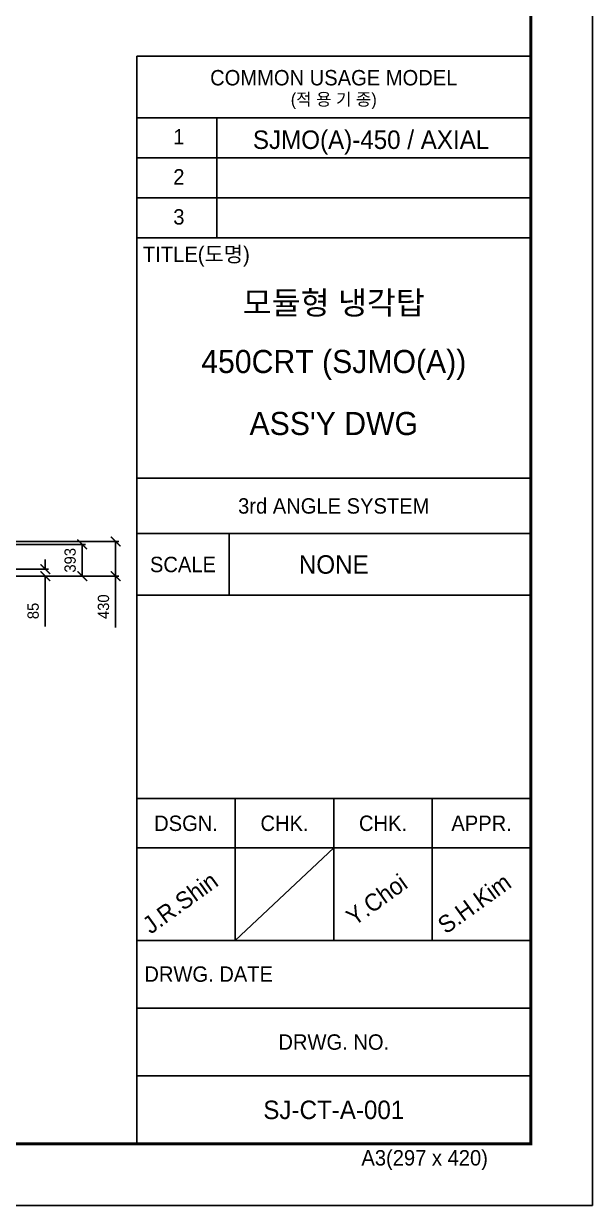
# Model space of a CAD drawing. Header units: millimetres. Extents: x 2408 to 34521, y 2746 to 25454.
# Drawn here: x 27458 to 34521, y 2746 to 17409 of the extents above; entities that cross this region are included whole.
import ezdxf
from ezdxf.enums import TextEntityAlignment as Align

# ---------------------------------------------------------------- set-up
doc = ezdxf.new("R2010")
doc.units = ezdxf.units.MM
for name, color, linetype in [('냉각탑_dim', 1, 'Continuous'), ('냉각탑_form', 1, 'Continuous'), ('냉각탑_text', 3, 'Continuous')]:
    doc.layers.add(name, color=color, linetype=linetype)
doc.styles.add('HY울릉도L', font='')
doc.styles.add('돋움', font='Dotum.ttf')
doc.styles.get('HY울릉도L').set_extended_font_data('HY울릉도L')
doc.dimstyles.new('성지DIM', dxfattribs={"dimtxt": 3.5, "dimasz": 3, "dimexe": 1, "dimexo": 2.5, "dimgap": 2, "dimtad": 1, "dimdec": 0, "dimzin": 3, "dimdsep": 46, "dimtxsty": 'HY울릉도L', "dimblk": 'ARCHTICK', "dimcen": -2, "dimclrd": 256, "dimclre": 256, "dimclrt": 7, "dimadec": 0, "dimazin": 0, "dimtfac": 1, "dimtdec": 0, "dimtofl": 0, "dimtmove": 0, "dimatfit": 3, "dimfxl": 1, "dimtolj": 1, "dimtzin": 0, "dimlwe": -1, "dimarcsym": 0})

# ---------------------------------------------------------------- blocks, each defined once
blk = doc.blocks.new('냉각탑form')
at = {"layer": 'Defpoints'}
blk.add_lwpolyline([(0, 297.07), (420.1, 297.07), (420.1, 0), (0, 0)], close=True, dxfattribs=at)
at = {"layer": '냉각탑_form'}
for p, q in [((346.08, 186.55), (346.08, 10)), ((346.08, 186.55), (410.1, 186.55)), ((346.08, 186.55), (410.1, 186.55)), ((346.08, 176.54), (410.1, 176.54)), ((359.09, 176.54), (359.09, 157.04)), ((346.08, 170.04), (410.1, 170.04)), ((346.08, 163.54), (410.1, 163.54)), ((346.08, 157.04), (410.1, 157.04)), ((346.08, 157.04), (410.1, 157.04)), ((346.08, 118.03), (410.1, 118.03)), ((346.08, 109.03), (410.1, 109.03)), ((361.09, 109.03), (361.09, 99.02)), ((346.08, 99.02), (410.1, 99.02)), ((346.08, 66.02), (410.1, 66.02)), ((362.09, 66.02), (362.09, 43.01)), ((378.09, 66.02), (378.09, 43.01)), ((394.1, 66.02), (394.1, 43.01)), ((346.08, 58.01), (410.1, 58.01)), ((378.09, 58.01), (362.09, 43.01)), ((346.08, 43.01), (410.1, 43.01)), ((346.08, 32.01), (410.1, 32.01)), ((346.08, 21.01), (410.1, 21.01))]:
    blk.add_line(p, q, dxfattribs=at)
at = {"layer": '냉각탑_form', "const_width": 0.5}
blk.add_lwpolyline([(10, 287.07), (10, 10), (410.1, 10), (410.1, 287.07)], close=True, dxfattribs=at)
at = {"layer": '냉각탑_form', "style": '돋움'}
for s, height, p in [('COMMON USAGE MODEL', 2.5006, (378.09, 183.04)), ('(적 용 기 종)', 2, (378.09, 179.54)), ('3rd ANGLE SYSTEM', 2.5006, (378.09, 113.53)), ('SCALE', 2.501, (353.59, 104.03)), ('DSGN.', 2.501, (354.09, 62.02)), ('CHK.', 2.501, (370.09, 62.02)), ('CHK.', 2.501, (386.09, 62.02)), ('APPR.', 2.501, (402.1, 62.02)), ('DRWG. NO.', 2.501, (378.09, 26.51))]:
    blk.add_text(s, height=height, dxfattribs=at).set_placement(p, align=Align.MIDDLE_CENTER)
for s, height, p in [('1', 2.5, (352.02, 172.2)), ('2', 2.5, (352.02, 165.7)), ('3', 2.5, (352.02, 159.2)), ('TITLE(도명)', 2.501, (347.09, 153.14)), ('DRWG. DATE', 2.501, (347.32, 36.29)), ('A3(297 x 420)', 2.5006, (382.58, 6.47))]:
    blk.add_text(s, height=height, dxfattribs=at).set_placement(p)
blk = doc.blocks.new('_ArchTick')
at = {"color": 0, "linetype": 'ByBlock', "const_width": 0.15}
blk.add_lwpolyline([(-0.5, -0.5), (0.5, 0.5)], dxfattribs=at)
blk = doc.blocks.new('*D274')
at = {"layer": 'Defpoints', "color": 0, "transparency": 16777216}
for p in [(26489, 10639), (26939, 10554), (27727, 10554)]:
    blk.add_point(p, dxfattribs=at)
at = {"layer": '냉각탑_dim', "lineweight": -2, "transparency": 16777216}
for p, q in [((27727, 10639), (27727, 10759)), ((27727, 10554), (27727, 9927))]:
    blk.add_line(p, q, dxfattribs=at)
at = {"layer": '냉각탑_dim', "transparency": 16777216}
for p, q in [((26589, 10639), (27767, 10639)), ((27039, 10554), (27767, 10554))]:
    blk.add_line(p, q, dxfattribs=at)
at = {"layer": '냉각탑_dim', "lineweight": -2, "transparency": 16777216, "xscale": 120, "yscale": 120, "zscale": 120}
for p, rotation in [((27727, 10639), 270), ((27727, 10554), 90)]:
    blk.add_blockref('_ArchTick', p, dxfattribs=dict(at, rotation=rotation))
at = {"layer": '냉각탑_dim', "color": 7, "transparency": 16777216, "insert": (27577, 10121), "char_height": 140, "attachment_point": 5, "rotation": 90, "style": 'HY울릉도L'}
blk.add_mtext('\\A1;85', dxfattribs=at)
blk = doc.blocks.new('*D275')
at = {"layer": 'Defpoints', "color": 0, "transparency": 16777216}
for p in [(26490, 10947), (28186, 10947), (26939, 10554)]:
    blk.add_point(p, dxfattribs=at)
at = {"layer": '냉각탑_dim', "transparency": 16777216}
for p, q in [((26590, 10947), (28226, 10947)), ((27039, 10554), (28226, 10554))]:
    blk.add_line(p, q, dxfattribs=at)
at = {"layer": '냉각탑_dim', "lineweight": -2, "transparency": 16777216}
blk.add_line((28186, 10554), (28186, 10947), dxfattribs=at)
at = {"layer": '냉각탑_dim', "lineweight": -2, "transparency": 16777216, "xscale": 120, "yscale": 120, "zscale": 120}
for p, rotation in [((28186, 10947), 90), ((28186, 10554), 270)]:
    blk.add_blockref('_ArchTick', p, dxfattribs=dict(at, rotation=rotation))
at = {"layer": '냉각탑_dim', "color": 7, "transparency": 16777216, "insert": (28036, 10750), "char_height": 140, "attachment_point": 5, "rotation": 90, "style": 'HY울릉도L'}
blk.add_mtext('\\A1;393', dxfattribs=at)
blk = doc.blocks.new('*D276')
at = {"layer": 'Defpoints', "color": 0, "transparency": 16777216}
for p in [(26670, 10984), (26939, 10554), (28600, 10554)]:
    blk.add_point(p, dxfattribs=at)
at = {"layer": '냉각탑_dim', "transparency": 16777216}
for p, q in [((26770, 10984), (28640, 10984)), ((27039, 10554), (28640, 10554))]:
    blk.add_line(p, q, dxfattribs=at)
at = {"layer": '냉각탑_dim', "lineweight": -2, "transparency": 16777216}
for p, q in [((28600, 10984), (28600, 10554)), ((28600, 10554), (28600, 9914))]:
    blk.add_line(p, q, dxfattribs=at)
at = {"layer": '냉각탑_dim', "lineweight": -2, "transparency": 16777216, "xscale": 120, "yscale": 120, "zscale": 120}
for p, rotation in [((28600, 10984), 90), ((28600, 10554), 270)]:
    blk.add_blockref('_ArchTick', p, dxfattribs=dict(at, rotation=rotation))
at = {"layer": '냉각탑_dim', "color": 7, "transparency": 16777216, "insert": (28450, 10174), "char_height": 140, "attachment_point": 5, "rotation": 90, "style": 'HY울릉도L'}
blk.add_mtext('\\A1;430', dxfattribs=at)

msp = doc.modelspace()

# ---------------------------------------------------------------- block references
at = {"layer": '냉각탑_form', "xscale": 76.44, "yscale": 76.44, "zscale": 76.44}
msp.add_blockref('냉각탑form', (2408, 2746.1), dxfattribs=at)

# ---------------------------------------------------------------- texts
at = {"layer": '냉각탑_text', "style": '돋움'}
for s, height, p in [('SJMO(A)-450 / AXIAL', 229.376, (31772.5, 15968.2)), ('모듈형 냉각탑', 286.65, (31309.4, 13944.8)), ('450CRT (SJMO(A))', 286.65, (31309.4, 13216.4)), ("ASS'Y DWG", 286.65, (31309.4, 12447.3)), ('NONE', 229.38, (31309.4, 10697.8)), ('SJ-CT-A-001', 229.376, (31309.4, 3931.2))]:
    msp.add_text(s, height=height, dxfattribs=at).set_placement(p, align=Align.MIDDLE_CENTER)
for s, p in [('J.R.Shin', (29035.6, 6103.9)), ('Y.Choi', (31564, 6205.9)), ('S.H.Kim', (32700.9, 6103.9))]:
    msp.add_text(s, height=214.08, rotation=35.81856, dxfattribs=at).set_placement(p)

# ---------------------------------------------------------------- dimensions: what is measured, and where the dimension line sits
at = {"layer": '냉각탑_dim'}
dim = msp.add_linear_dim(base=(28186.1, 10946.9), p1=(26939.1, 10553.9), p2=(26489.6, 10946.9), angle=90, dimstyle='성지DIM', override={"dimscale": 40}, dxfattribs=at)
dim.commit()
dim.dimension.update_dxf_attribs({"geometry": '*D275', "text_midpoint": (28186.1, 10750.4), "dimtype": 160})
for base, p1, picture, middle in [((28600.4, 10553.9), (26669.6, 10983.9), '*D276', (28450.4, 10173.9)), ((27727, 10553.9), (26488.7, 10638.9), '*D274', (27577, 10120.6))]:
    dim = msp.add_linear_dim(base=base, p1=p1, p2=(26939.1, 10553.9), angle=90, dimstyle='성지DIM', override={"dimscale": 40}, dxfattribs=at)
    dim.commit()
    dim.dimension.update_dxf_attribs({"geometry": picture, "text_midpoint": middle})

doc.saveas('drawing.dxf')
